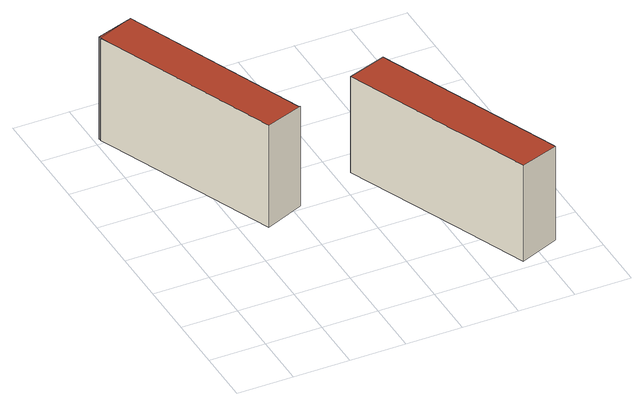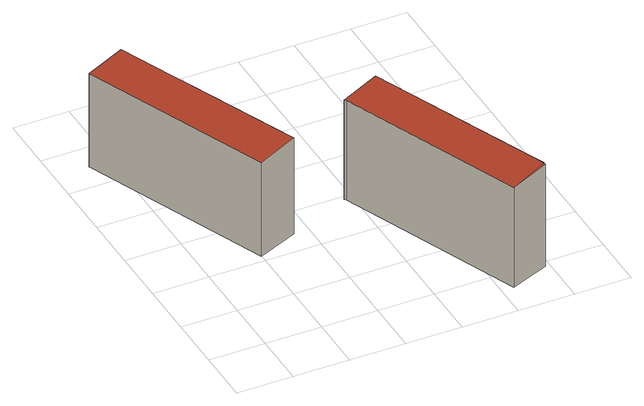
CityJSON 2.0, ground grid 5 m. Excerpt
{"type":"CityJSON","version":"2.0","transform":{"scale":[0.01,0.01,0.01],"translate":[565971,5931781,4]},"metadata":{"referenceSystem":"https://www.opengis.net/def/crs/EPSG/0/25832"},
"CityObjects":{
"building1":{"type":"Building","attributes":{"Grundfläche 2D":"68.603705","Grundhöhe NN":"4.891"},"geometry":[{"type":"Solid","lod":"3","boundaries":[[[[0,1,2,3,4,5,6]],[[0,6,7]],[[1,0,8]],[[6,5,9,10]],[[7,6,10,11]],[[0,7,11,12]],[[13,2,1,8,14,15]],[[8,0,12,14]],[[4,3,2,13,16]],[[5,4,16,9]],[[13,15,14,12,11,10,9,16]]]],"semantics":{"surfaces":[{"type":"RoofSurface"},{"type":"WallSurface"},{"type":"GroundSurface"}],"values":[[0,0,0,1,1,1,1,1,1,1,2]]}}]},
"building2":{"type":"Building","attributes":{"Grundfläche 2D":"71.954075","Grundhöhe NN":"4.825"},"geometry":[{"type":"Solid","lod":"3","boundaries":[[[[17,18,19,20,21,22,23,24,25]],[[23,22,21,26,27,28]],[[29,25,24,23,28,30]],[[17,25,29,31]],[[32,26,21,20,19,18,17,31,33]],[[26,32,33,31,29,30,28,27]]]],"semantics":{"surfaces":[{"type":"RoofSurface"},{"type":"WallSurface"},{"type":"GroundSurface"}],"values":[[0,1,1,1,1,2]]}}]}
},
"vertices":[
[52,3038,1093],[98,2910,1093],[721,1389,1093],[1066,1533,1067],[1077,1538,1066],[1060,1552,1067],[396,3202,1067],[43,3061,1092],[45,3035,1093],[1060,1552,89],[396,3202,89],[43,3061,89],[52,3038,89],[721,1389,89],[45,3035,89],[98,2910,89],[1077,1538,89],
[1634,1771,1026],[2053,762,1026],[2056,754,1026],[2129,579,1026],[2333,86,1026],[2690,234,1000],[2694,235,999],[2683,260,999],[2002,1925,999],[2333,86,83],[2690,234,83],[2694,235,83],[2002,1925,83],[2683,260,83],[1634,1771,83],[2056,754,83],[2053,762,83]
]}
